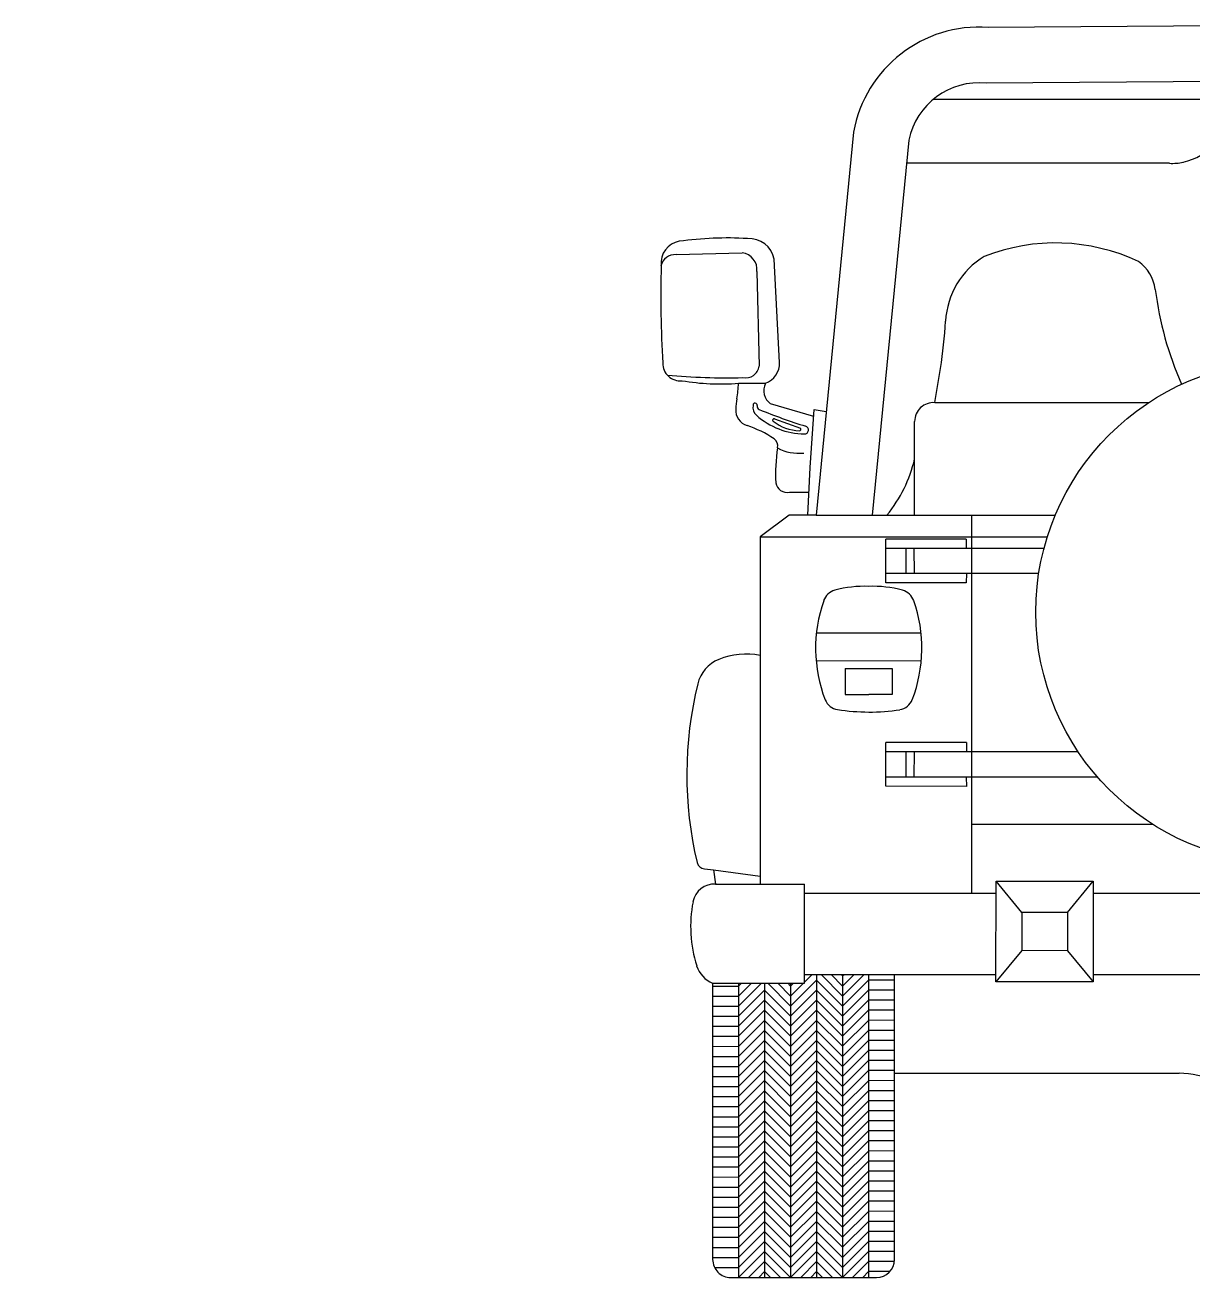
# Model space of a CAD drawing. Header units: metres. Extents: x 668617 to 675126, y 2286318 to 2293677.
# Drawn here: x 672276.561 to 672278.221, y 2287822.549 to 2287824.333 of the extents above; entities that cross this region are included whole.
import ezdxf

# ---------------------------------------------------------------- set-up
doc = ezdxf.new("R2010")
doc.units = ezdxf.units.M
doc.header["$MEASUREMENT"] = 0
doc.layers.add('0 BLOQUES', color=251, linetype='Continuous', lineweight=0)
doc.layers.add('DMTG_SECCIONES_VIALES', color=250, linetype='Continuous')
doc.styles.get("Standard").update_dxf_attribs({"font": 'arial.ttf'})
doc.dimstyles.get("Standard").update_dxf_attribs({"dimtxt": 0.18, "dimasz": 0.18, "dimexe": 0.18, "dimexo": 0.0625, "dimgap": 0.09, "dimtad": 0, "dimtih": 1, "dimtoh": 1, "dimdec": 4, "dimzin": 0, "dimdsep": 46, "dimtxsty": 'Standard', "dimcen": 0.09, "dimadec": 0, "dimazin": 0, "dimtfac": 1, "dimtdec": 4, "dimtofl": 0, "dimtmove": 0, "dimatfit": 3, "dimfxl": 1, "dimtolj": 1, "dimtzin": 0, "dimarcsym": 0})

# ---------------------------------------------------------------- blocks, each defined once
blk = doc.blocks.new('jjep')
at = {"layer": '0 BLOQUES', "lineweight": 0}
for p, q in [((-0.7108, 1.7999), (-1.1831, 1.808)), ((-0.7108, 1.7999), (-1.1831, 1.808)), ((-0.7121, 1.7207), (-1.1879, 1.7288)), ((-0.7121, 1.7207), (-1.1879, 1.7288)), ((-1.2633, 1.7078), (-0.8511, 1.6979)), ((-1.2633, 1.7078), (-0.8511, 1.6979)), ((-1.3784, 1.6634), (-1.4446, 1.1199)), ((-1.3784, 1.6634), (-1.4446, 1.1199)), ((-1.3001, 1.6502), (-1.3649, 1.118)), ((-1.3001, 1.6502), (-1.3649, 1.118)), ((-0.93, 1.6084), (-1.3041, 1.6174)), ((-0.93, 1.6084), (-1.3041, 1.6174)), ((-1.6348, 1.4953), (-1.5411, 1.4956)), ((-1.6348, 1.4953), (-1.5411, 1.4956)), ((-1.4915, 1.3384), (-1.4954, 1.4854)), ((-1.4915, 1.3384), (-1.4954, 1.4854)), ((-1.5205, 1.4687), (-1.5207, 1.3339)), ((-1.5205, 1.4687), (-1.5207, 1.3339)), ((-1.2719, 1.2759), (-1.2628, 1.3244)), ((-1.2719, 1.2759), (-1.2628, 1.3244)), ((-1.5505, 1.3102), (-1.5122, 1.3093)), ((-1.5505, 1.3102), (-1.5122, 1.3093)), ((-1.4447, 1.2605), (-1.5056, 1.2798)), ((-1.4447, 1.2605), (-1.5056, 1.2798)), ((-1.4515, 1.188), (-1.4438, 1.2701)), ((-1.4515, 1.188), (-1.4438, 1.2701)), ((-1.4438, 1.2701), (-1.4267, 1.2668)), ((-1.4438, 1.2701), (-1.4267, 1.2668)), ((-1.2719, 1.2759), (-0.968, 1.2686)), ((-1.2719, 1.2759), (-0.968, 1.2686)), ((-1.5005, 1.2585), (-1.464, 1.2441)), ((-1.5005, 1.2585), (-1.464, 1.2441)), ((-1.3045, 1.1166), (-1.3013, 1.2499)), ((-1.3045, 1.1166), (-1.3013, 1.2499)), ((-1.4564, 1.1202), (-1.4515, 1.188)), ((-1.4564, 1.1202), (-1.4515, 1.188)), ((-1.4817, 1.1537), (-1.454, 1.153)), ((-1.4817, 1.1537), (-1.454, 1.153)), ((-1.483, 1.1208), (-1.5249, 1.091)), ((-1.483, 1.1208), (-1.5249, 1.091)), ((-1.4446, 1.1199), (-1.483, 1.1208)), ((-1.4446, 1.1199), (-1.483, 1.1208)), ((-1.4446, 1.1199), (-1.1045, 1.1118)), ((-1.4446, 1.1199), (-1.1045, 1.1118)), ((-1.2236, 1.1146), (-1.2365, 0.5773)), ((-1.2236, 1.1146), (-1.2365, 0.5773)), ((-1.5249, 1.091), (-1.5289, 0.9223)), ((-1.5249, 1.091), (-1.5289, 0.9223)), ((-1.5249, 1.091), (-1.1165, 1.0812)), ((-1.5249, 1.091), (-1.1165, 1.0812)), ((-1.3478, 1.0212), (-1.3463, 1.0835)), ((-1.3478, 1.0212), (-1.3463, 1.0835)), ((-1.2318, 1.0807), (-1.3463, 1.0835)), ((-1.2318, 1.0807), (-1.3463, 1.0835)), ((-1.2318, 1.0807), (-1.2321, 1.0675)), ((-1.2318, 1.0807), (-1.2321, 1.0675)), ((-1.1216, 1.0649), (-1.3466, 1.0703)), ((-1.1216, 1.0649), (-1.3466, 1.0703)), ((-1.3186, 1.0338), (-1.3178, 1.0696)), ((-1.3186, 1.0338), (-1.3178, 1.0696)), ((-1.3069, 1.0335), (-1.3061, 1.0693)), ((-1.3069, 1.0335), (-1.3061, 1.0693)), ((-1.2333, 1.0185), (-1.3478, 1.0212)), ((-1.2333, 1.0185), (-1.3478, 1.0212)), ((-1.13, 1.0292), (-1.3474, 1.0344)), ((-1.13, 1.0292), (-1.3474, 1.0344)), ((-1.2329, 1.0317), (-1.2333, 1.0185)), ((-1.2329, 1.0317), (-1.2333, 1.0185)), ((-1.2994, 0.9486), (-1.4483, 0.9522)), ((-1.2994, 0.9486), (-1.4483, 0.9522)), ((-1.5289, 0.9223), (-1.5367, 0.5967)), ((-1.5289, 0.9223), (-1.5367, 0.5967)), ((-1.3001, 0.9088), (-1.4496, 0.9124)), ((-1.3001, 0.9088), (-1.4496, 0.9124)), ((-1.4087, 0.9007), (-1.4096, 0.8636)), ((-1.4087, 0.9007), (-1.4096, 0.8636)), ((-1.4087, 0.9007), (-1.3415, 0.8991)), ((-1.4087, 0.9007), (-1.3415, 0.8991)), ((-1.3415, 0.8991), (-1.3424, 0.862)), ((-1.3415, 0.8991), (-1.3424, 0.862)), ((-1.4096, 0.8636), (-1.376, 0.8628)), ((-1.4096, 0.8636), (-1.376, 0.8628)), ((-1.3424, 0.862), (-1.376, 0.8628)), ((-1.3424, 0.862), (-1.376, 0.8628)), ((-1.3547, 0.7317), (-1.3532, 0.7939)), ((-1.3547, 0.7317), (-1.3532, 0.7939)), ((-1.2387, 0.7912), (-1.3532, 0.7939)), ((-1.2387, 0.7912), (-1.3532, 0.7939)), ((-1.2387, 0.7912), (-1.239, 0.778)), ((-1.2387, 0.7912), (-1.239, 0.778)), ((-1.0798, 0.7742), (-1.3535, 0.7807)), ((-1.0798, 0.7742), (-1.3535, 0.7807)), ((-1.3256, 0.7442), (-1.3247, 0.78)), ((-1.3256, 0.7442), (-1.3247, 0.78)), ((-1.3139, 0.7439), (-1.313, 0.7797)), ((-1.3139, 0.7439), (-1.313, 0.7797)), ((-1.2402, 0.7289), (-1.3547, 0.7317)), ((-1.2402, 0.7289), (-1.3547, 0.7317)), ((-1.0533, 0.7377), (-1.3544, 0.7449)), ((-1.0533, 0.7377), (-1.3544, 0.7449)), ((-1.2399, 0.7422), (-1.2402, 0.7289)), ((-1.2399, 0.7422), (-1.2402, 0.7289)), ((-1.2341, 0.675), (-0.9769, 0.6688)), ((-1.2341, 0.675), (-0.9769, 0.6688)), ((-1.6155, 0.6207), (-1.6025, 0.6186)), ((-1.6155, 0.6207), (-1.6025, 0.6186)), ((-1.6025, 0.6186), (-1.6002, 0.5983)), ((-1.6025, 0.6186), (-1.5365, 0.608)), ((-1.6025, 0.6186), (-1.6002, 0.5983)), ((-1.6025, 0.6186), (-1.5365, 0.608)), ((-1.6002, 0.5983), (-1.4736, 0.5952)), ((-1.6002, 0.5983), (-1.4736, 0.5952)), ((-1.477, 0.4544), (-1.4736, 0.5952)), ((-1.477, 0.4544), (-1.4736, 0.5952)), ((-1.2047, 0.4496), (-1.2012, 0.5931)), ((-1.2047, 0.4496), (-1.2012, 0.5931)), ((-1.2012, 0.5931), (-1.0629, 0.5898)), ((-1.1658, 0.5477), (-1.2012, 0.5931)), ((-1.2012, 0.5931), (-1.0629, 0.5898)), ((-1.1658, 0.5477), (-1.2012, 0.5931)), ((-1.1005, 0.5461), (-1.0629, 0.5898)), ((-1.1005, 0.5461), (-1.0629, 0.5898)), ((-1.0629, 0.5898), (-1.0664, 0.4463)), ((-1.0629, 0.5898), (-1.0664, 0.4463)), ((-1.4739, 0.5825), (-1.2017, 0.576)), ((-1.4739, 0.5825), (-1.2017, 0.576)), ((-1.0634, 0.5727), (-0.7404, 0.5649)), ((-1.0634, 0.5727), (-0.7404, 0.5649)), ((-1.1658, 0.5477), (-1.1671, 0.4933)), ((-1.1658, 0.5477), (-1.1671, 0.4933)), ((-1.1005, 0.5461), (-1.1658, 0.5477)), ((-1.1005, 0.5461), (-1.1658, 0.5477)), ((-1.1005, 0.5461), (-1.1018, 0.4917)), ((-1.1005, 0.5461), (-1.1018, 0.4917)), ((-1.1671, 0.4933), (-1.2047, 0.4496)), ((-1.1671, 0.4933), (-1.2047, 0.4496)), ((-1.1018, 0.4917), (-1.1671, 0.4933)), ((-1.1018, 0.4917), (-1.1671, 0.4933)), ((-1.1018, 0.4917), (-1.0664, 0.4463)), ((-1.1018, 0.4917), (-1.0664, 0.4463)), ((-1.477, 0.456), (-1.466, 0.4664)), ((-1.477, 0.456), (-1.466, 0.4664)), ((-1.4767, 0.4667), (-1.2044, 0.4601)), ((-1.4767, 0.4667), (-1.2044, 0.4601)), ((-1.4596, 0.4663), (-1.47, 0.0352)), ((-1.4596, 0.4663), (-1.47, 0.0352)), ((-1.4234, 0.4348), (-1.4533, 0.4661)), ((-1.4234, 0.4348), (-1.4533, 0.4661)), ((-1.423, 0.4491), (-1.439, 0.4658)), ((-1.423, 0.4491), (-1.439, 0.4658)), ((-1.4227, 0.4654), (-1.433, 0.0344)), ((-1.4227, 0.4654), (-1.433, 0.0344)), ((-1.4227, 0.4634), (-1.4247, 0.4654)), ((-1.4227, 0.4634), (-1.4247, 0.4654)), ((-1.4234, 0.4348), (-1.392, 0.4646)), ((-1.4234, 0.4348), (-1.392, 0.4646)), ((-1.423, 0.4491), (-1.4063, 0.465)), ((-1.423, 0.4491), (-1.4063, 0.465)), ((-1.4227, 0.4634), (-1.4206, 0.4653)), ((-1.4227, 0.4634), (-1.4206, 0.4653)), ((-1.3857, 0.4645), (-1.396, 0.0335)), ((-1.3857, 0.4645), (-1.396, 0.0335)), ((-1.6078, 0.4575), (-1.6173, 0.0645)), ((-1.6078, 0.4575), (-1.6173, 0.0645)), ((-1.6078, 0.4575), (-1.477, 0.4544)), ((-1.6078, 0.4575), (-1.477, 0.4544)), ((-1.6077, 0.4535), (-1.571, 0.4526)), ((-1.6077, 0.4535), (-1.571, 0.4526)), ((-1.5709, 0.4566), (-1.5809, 0.0379)), ((-1.5709, 0.4566), (-1.5809, 0.0379)), ((-1.5716, 0.424), (-1.5382, 0.4558)), ((-1.5716, 0.424), (-1.5382, 0.4558)), ((-1.5713, 0.4383), (-1.5525, 0.4562)), ((-1.5713, 0.4383), (-1.5525, 0.4562)), ((-1.571, 0.4526), (-1.5668, 0.4565)), ((-1.571, 0.4526), (-1.5668, 0.4565)), ((-1.5339, 0.4557), (-1.5439, 0.037)), ((-1.5339, 0.4557), (-1.5439, 0.037)), ((-1.4977, 0.4222), (-1.5295, 0.4556)), ((-1.4977, 0.4222), (-1.5295, 0.4556)), ((-1.4973, 0.4365), (-1.5152, 0.4553)), ((-1.4973, 0.4365), (-1.5152, 0.4553)), ((-1.4969, 0.4548), (-1.5069, 0.0361)), ((-1.4969, 0.4548), (-1.5069, 0.0361)), ((-1.497, 0.4508), (-1.5009, 0.4549)), ((-1.497, 0.4508), (-1.5009, 0.4549)), ((-1.4977, 0.4222), (-1.4598, 0.4583)), ((-1.4977, 0.4222), (-1.4598, 0.4583)), ((-1.4973, 0.4365), (-1.4786, 0.4544)), ((-1.4973, 0.4365), (-1.4786, 0.4544)), ((-1.497, 0.4508), (-1.4929, 0.4548)), ((-1.497, 0.4508), (-1.4929, 0.4548)), ((-1.4237, 0.4205), (-1.4598, 0.4583)), ((-1.4237, 0.4205), (-1.4598, 0.4583)), ((-1.4237, 0.4205), (-1.3859, 0.4565)), ((-1.4237, 0.4205), (-1.3859, 0.4565)), ((-1.3491, 0.4557), (-1.3859, 0.4565)), ((-1.3491, 0.4557), (-1.3859, 0.4565)), ((-1.3521, 0.3234), (-1.3487, 0.4636)), ((-1.3521, 0.3234), (-1.3487, 0.4636)), ((-1.0664, 0.4463), (-1.2047, 0.4496)), ((-1.0664, 0.4463), (-1.2047, 0.4496)), ((-1.0661, 0.4568), (-0.7431, 0.4491)), ((-1.0661, 0.4568), (-0.7431, 0.4491)), ((-1.6081, 0.4392), (-1.5713, 0.4383)), ((-1.6081, 0.4392), (-1.5713, 0.4383)), ((-1.5723, 0.3954), (-1.5345, 0.4315)), ((-1.5723, 0.3954), (-1.5345, 0.4315)), ((-1.572, 0.4097), (-1.5341, 0.4458)), ((-1.572, 0.4097), (-1.5341, 0.4458)), ((-1.4984, 0.3936), (-1.5345, 0.4315)), ((-1.4984, 0.3936), (-1.5345, 0.4315)), ((-1.498, 0.4079), (-1.5341, 0.4458)), ((-1.498, 0.4079), (-1.5341, 0.4458)), ((-1.4984, 0.3936), (-1.4605, 0.4297)), ((-1.4984, 0.3936), (-1.4605, 0.4297)), ((-1.498, 0.4079), (-1.4602, 0.444)), ((-1.498, 0.4079), (-1.4602, 0.444)), ((-1.4244, 0.3919), (-1.4605, 0.4297)), ((-1.4244, 0.3919), (-1.4605, 0.4297)), ((-1.4241, 0.4062), (-1.4602, 0.444)), ((-1.4241, 0.4062), (-1.4602, 0.444)), ((-1.4241, 0.4062), (-1.3862, 0.4422)), ((-1.4241, 0.4062), (-1.3862, 0.4422)), ((-1.3494, 0.4414), (-1.3862, 0.4422)), ((-1.3494, 0.4414), (-1.3862, 0.4422)), ((-1.6088, 0.4106), (-1.572, 0.4097)), ((-1.6088, 0.4106), (-1.572, 0.4097)), ((-1.6084, 0.4249), (-1.5716, 0.424)), ((-1.6084, 0.4249), (-1.5716, 0.424)), ((-1.5727, 0.3811), (-1.5348, 0.4172)), ((-1.5727, 0.3811), (-1.5348, 0.4172)), ((-1.4987, 0.3793), (-1.5348, 0.4172)), ((-1.4987, 0.3793), (-1.5348, 0.4172)), ((-1.4987, 0.3793), (-1.4608, 0.4154)), ((-1.4987, 0.3793), (-1.4608, 0.4154)), ((-1.4248, 0.3776), (-1.4608, 0.4154)), ((-1.4248, 0.3776), (-1.4608, 0.4154)), ((-1.4248, 0.3776), (-1.3869, 0.4136)), ((-1.4248, 0.3776), (-1.3869, 0.4136)), ((-1.4244, 0.3919), (-1.3865, 0.4279)), ((-1.4244, 0.3919), (-1.3865, 0.4279)), ((-1.3501, 0.4128), (-1.3869, 0.4136)), ((-1.3501, 0.4128), (-1.3869, 0.4136)), ((-1.3498, 0.4271), (-1.3865, 0.4279)), ((-1.3498, 0.4271), (-1.3865, 0.4279)), ((-1.6091, 0.3963), (-1.5723, 0.3954)), ((-1.6091, 0.3963), (-1.5723, 0.3954)), ((-1.573, 0.3668), (-1.5351, 0.4029)), ((-1.573, 0.3668), (-1.5351, 0.4029)), ((-1.4991, 0.365), (-1.5351, 0.4029)), ((-1.4991, 0.365), (-1.5351, 0.4029)), ((-1.4991, 0.365), (-1.4612, 0.4011)), ((-1.4991, 0.365), (-1.4612, 0.4011)), ((-1.4251, 0.3633), (-1.4612, 0.4011)), ((-1.4251, 0.3633), (-1.4612, 0.4011)), ((-1.4251, 0.3633), (-1.3872, 0.3993)), ((-1.4251, 0.3633), (-1.3872, 0.3993)), ((-1.3504, 0.3985), (-1.3872, 0.3993)), ((-1.3504, 0.3985), (-1.3872, 0.3993)), ((-1.6095, 0.382), (-1.5727, 0.3811)), ((-1.6095, 0.382), (-1.5727, 0.3811)), ((-1.5734, 0.3525), (-1.5355, 0.3886)), ((-1.5734, 0.3525), (-1.5355, 0.3886)), ((-1.4994, 0.3507), (-1.5355, 0.3886)), ((-1.4994, 0.3507), (-1.5355, 0.3886)), ((-1.4994, 0.3507), (-1.4615, 0.3868)), ((-1.4994, 0.3507), (-1.4615, 0.3868)), ((-1.4254, 0.349), (-1.4615, 0.3868)), ((-1.4254, 0.349), (-1.4615, 0.3868)), ((-1.4254, 0.349), (-1.3876, 0.385)), ((-1.4254, 0.349), (-1.3876, 0.385)), ((-1.3508, 0.3842), (-1.3876, 0.385)), ((-1.3508, 0.3842), (-1.3876, 0.385)), ((-1.6098, 0.3677), (-1.573, 0.3668)), ((-1.6098, 0.3677), (-1.573, 0.3668)), ((-1.574, 0.3239), (-1.5362, 0.36)), ((-1.574, 0.3239), (-1.5362, 0.36)), ((-1.5737, 0.3382), (-1.5358, 0.3743)), ((-1.5737, 0.3382), (-1.5358, 0.3743)), ((-1.5001, 0.3221), (-1.5362, 0.36)), ((-1.5001, 0.3221), (-1.5362, 0.36)), ((-1.4997, 0.3364), (-1.5358, 0.3743)), ((-1.4997, 0.3364), (-1.5358, 0.3743)), ((-1.5001, 0.3221), (-1.4622, 0.3582)), ((-1.5001, 0.3221), (-1.4622, 0.3582)), ((-1.4997, 0.3364), (-1.4619, 0.3725)), ((-1.4997, 0.3364), (-1.4619, 0.3725)), ((-1.4261, 0.3204), (-1.4622, 0.3582)), ((-1.4261, 0.3204), (-1.4622, 0.3582)), ((-1.4258, 0.3347), (-1.4619, 0.3725)), ((-1.4258, 0.3347), (-1.4619, 0.3725)), ((-1.4258, 0.3347), (-1.3879, 0.3707)), ((-1.4258, 0.3347), (-1.3879, 0.3707)), ((-1.3511, 0.3699), (-1.3879, 0.3707)), ((-1.3511, 0.3699), (-1.3879, 0.3707)), ((-1.6105, 0.3391), (-1.5737, 0.3382)), ((-1.6105, 0.3391), (-1.5737, 0.3382)), ((-1.6101, 0.3534), (-1.5734, 0.3525)), ((-1.6101, 0.3534), (-1.5734, 0.3525)), ((-1.5744, 0.3096), (-1.5365, 0.3457)), ((-1.5744, 0.3096), (-1.5365, 0.3457)), ((-1.5004, 0.3078), (-1.5365, 0.3457)), ((-1.5004, 0.3078), (-1.5365, 0.3457)), ((-1.5004, 0.3078), (-1.4626, 0.3439)), ((-1.5004, 0.3078), (-1.4626, 0.3439)), ((-1.4265, 0.3061), (-1.4626, 0.3439)), ((-1.4265, 0.3061), (-1.4626, 0.3439)), ((-1.4265, 0.3061), (-1.3886, 0.3421)), ((-1.4265, 0.3061), (-1.3886, 0.3421)), ((-1.4261, 0.3204), (-1.3883, 0.3564)), ((-1.4261, 0.3204), (-1.3883, 0.3564)), ((-1.3518, 0.3413), (-1.3886, 0.3421)), ((-1.3518, 0.3413), (-1.3886, 0.3421)), ((-1.3515, 0.3556), (-1.3883, 0.3564)), ((-1.3515, 0.3556), (-1.3883, 0.3564)), ((-1.6108, 0.3248), (-1.574, 0.3239)), ((-1.6108, 0.3248), (-1.574, 0.3239)), ((-1.5747, 0.2953), (-1.5369, 0.3314)), ((-1.5747, 0.2953), (-1.5369, 0.3314)), ((-1.5008, 0.2935), (-1.5369, 0.3314)), ((-1.5008, 0.2935), (-1.5369, 0.3314)), ((-1.5008, 0.2935), (-1.4629, 0.3296)), ((-1.5008, 0.2935), (-1.4629, 0.3296)), ((-1.4268, 0.2918), (-1.4629, 0.3296)), ((-1.4268, 0.2918), (-1.4629, 0.3296)), ((-1.4268, 0.2918), (-1.3889, 0.3278)), ((-1.4268, 0.2918), (-1.3889, 0.3278)), ((-1.3522, 0.327), (-1.3889, 0.3278)), ((-1.3522, 0.327), (-1.3889, 0.3278)), ((-1.3584, 0.0583), (-1.3521, 0.3234)), ((-1.3584, 0.0583), (-1.3521, 0.3234)), ((-1.3521, 0.3234), (-0.9472, 0.3137)), ((-1.3521, 0.3234), (-0.9472, 0.3137)), ((-1.6112, 0.3105), (-1.5744, 0.3096)), ((-1.6112, 0.3105), (-1.5744, 0.3096)), ((-1.5751, 0.281), (-1.5372, 0.3171)), ((-1.5751, 0.281), (-1.5372, 0.3171)), ((-1.5011, 0.2792), (-1.5372, 0.3171)), ((-1.5011, 0.2792), (-1.5372, 0.3171)), ((-1.5011, 0.2792), (-1.4632, 0.3153)), ((-1.5011, 0.2792), (-1.4632, 0.3153)), ((-1.4272, 0.2775), (-1.4632, 0.3153)), ((-1.4272, 0.2775), (-1.4632, 0.3153)), ((-1.4272, 0.2775), (-1.3893, 0.3135)), ((-1.4272, 0.2775), (-1.3893, 0.3135)), ((-1.3525, 0.3127), (-1.3893, 0.3135)), ((-1.3525, 0.3127), (-1.3893, 0.3135)), ((-1.6115, 0.2962), (-1.5747, 0.2953)), ((-1.6115, 0.2962), (-1.5747, 0.2953)), ((-1.5758, 0.2524), (-1.5379, 0.2885)), ((-1.5758, 0.2524), (-1.5379, 0.2885)), ((-1.5754, 0.2667), (-1.5375, 0.3028)), ((-1.5754, 0.2667), (-1.5375, 0.3028)), ((-1.5018, 0.2506), (-1.5379, 0.2885)), ((-1.5018, 0.2506), (-1.5379, 0.2885)), ((-1.5015, 0.2649), (-1.5375, 0.3028)), ((-1.5015, 0.2649), (-1.5375, 0.3028)), ((-1.5018, 0.2506), (-1.4639, 0.2867)), ((-1.5018, 0.2506), (-1.4639, 0.2867)), ((-1.5015, 0.2649), (-1.4636, 0.301)), ((-1.5015, 0.2649), (-1.4636, 0.301)), ((-1.4278, 0.2489), (-1.4639, 0.2867)), ((-1.4278, 0.2489), (-1.4639, 0.2867)), ((-1.4275, 0.2632), (-1.4636, 0.301)), ((-1.4275, 0.2632), (-1.4636, 0.301)), ((-1.4275, 0.2632), (-1.3896, 0.2992)), ((-1.4275, 0.2632), (-1.3896, 0.2992)), ((-1.3528, 0.2984), (-1.3896, 0.2992)), ((-1.3528, 0.2984), (-1.3896, 0.2992)), ((-1.6119, 0.2819), (-1.5751, 0.281)), ((-1.6119, 0.2819), (-1.5751, 0.281)), ((-1.5761, 0.2381), (-1.5382, 0.2742)), ((-1.5761, 0.2381), (-1.5382, 0.2742)), ((-1.5021, 0.2363), (-1.5382, 0.2742)), ((-1.5021, 0.2363), (-1.5382, 0.2742)), ((-1.5021, 0.2363), (-1.4643, 0.2724)), ((-1.5021, 0.2363), (-1.4643, 0.2724)), ((-1.4282, 0.2346), (-1.4643, 0.2724)), ((-1.4282, 0.2346), (-1.4643, 0.2724)), ((-1.4282, 0.2346), (-1.3903, 0.2706)), ((-1.4282, 0.2346), (-1.3903, 0.2706)), ((-1.4278, 0.2489), (-1.39, 0.2849)), ((-1.4278, 0.2489), (-1.39, 0.2849)), ((-1.3535, 0.2698), (-1.3903, 0.2706)), ((-1.3535, 0.2698), (-1.3903, 0.2706)), ((-1.3532, 0.2841), (-1.39, 0.2849)), ((-1.3532, 0.2841), (-1.39, 0.2849)), ((-1.6125, 0.2533), (-1.5758, 0.2524)), ((-1.6125, 0.2533), (-1.5758, 0.2524)), ((-1.6122, 0.2676), (-1.5754, 0.2667)), ((-1.6122, 0.2676), (-1.5754, 0.2667)), ((-1.5764, 0.2238), (-1.5386, 0.2599)), ((-1.5764, 0.2238), (-1.5386, 0.2599)), ((-1.5025, 0.222), (-1.5386, 0.2599)), ((-1.5025, 0.222), (-1.5386, 0.2599)), ((-1.5025, 0.222), (-1.4646, 0.2581)), ((-1.5025, 0.222), (-1.4646, 0.2581)), ((-1.4285, 0.2203), (-1.4646, 0.2581)), ((-1.4285, 0.2203), (-1.4646, 0.2581)), ((-1.4285, 0.2203), (-1.3907, 0.2563)), ((-1.4285, 0.2203), (-1.3907, 0.2563)), ((-1.3539, 0.2555), (-1.3907, 0.2563)), ((-1.3539, 0.2555), (-1.3907, 0.2563)), ((-1.6129, 0.239), (-1.5761, 0.2381)), ((-1.6129, 0.239), (-1.5761, 0.2381)), ((-1.5768, 0.2095), (-1.5389, 0.2456)), ((-1.5768, 0.2095), (-1.5389, 0.2456)), ((-1.5028, 0.2077), (-1.5389, 0.2456)), ((-1.5028, 0.2077), (-1.5389, 0.2456)), ((-1.5028, 0.2077), (-1.465, 0.2438)), ((-1.5028, 0.2077), (-1.465, 0.2438)), ((-1.4289, 0.206), (-1.465, 0.2438)), ((-1.4289, 0.206), (-1.465, 0.2438)), ((-1.4289, 0.206), (-1.391, 0.242)), ((-1.4289, 0.206), (-1.391, 0.242)), ((-1.3542, 0.2412), (-1.391, 0.242)), ((-1.3542, 0.2412), (-1.391, 0.242)), ((-1.6132, 0.2247), (-1.5764, 0.2238)), ((-1.6132, 0.2247), (-1.5764, 0.2238)), ((-1.5775, 0.1809), (-1.5396, 0.217)), ((-1.5775, 0.1809), (-1.5396, 0.217)), ((-1.5771, 0.1952), (-1.5393, 0.2313)), ((-1.5771, 0.1952), (-1.5393, 0.2313)), ((-1.5035, 0.1791), (-1.5396, 0.217)), ((-1.5035, 0.1791), (-1.5396, 0.217)), ((-1.5032, 0.1934), (-1.5393, 0.2313)), ((-1.5032, 0.1934), (-1.5393, 0.2313)), ((-1.5035, 0.1791), (-1.4656, 0.2152)), ((-1.5035, 0.1791), (-1.4656, 0.2152)), ((-1.5032, 0.1934), (-1.4653, 0.2295)), ((-1.5032, 0.1934), (-1.4653, 0.2295)), ((-1.4296, 0.1774), (-1.4656, 0.2152)), ((-1.4296, 0.1774), (-1.4656, 0.2152)), ((-1.4292, 0.1917), (-1.4653, 0.2295)), ((-1.4292, 0.1917), (-1.4653, 0.2295)), ((-1.4292, 0.1917), (-1.3913, 0.2277)), ((-1.4292, 0.1917), (-1.3913, 0.2277)), ((-1.3546, 0.2269), (-1.3913, 0.2277)), ((-1.3546, 0.2269), (-1.3913, 0.2277)), ((-1.6136, 0.2104), (-1.5768, 0.2095)), ((-1.6136, 0.2104), (-1.5768, 0.2095)), ((-1.5778, 0.1666), (-1.5399, 0.2027)), ((-1.5778, 0.1666), (-1.5399, 0.2027)), ((-1.5039, 0.1648), (-1.5399, 0.2027)), ((-1.5039, 0.1648), (-1.5399, 0.2027)), ((-1.5039, 0.1648), (-1.466, 0.2009)), ((-1.5039, 0.1648), (-1.466, 0.2009)), ((-1.4299, 0.1631), (-1.466, 0.2009)), ((-1.4299, 0.1631), (-1.466, 0.2009)), ((-1.4299, 0.1631), (-1.392, 0.1991)), ((-1.4299, 0.1631), (-1.392, 0.1991)), ((-1.4296, 0.1774), (-1.3917, 0.2134)), ((-1.4296, 0.1774), (-1.3917, 0.2134)), ((-1.3552, 0.1983), (-1.392, 0.1991)), ((-1.3552, 0.1983), (-1.392, 0.1991)), ((-1.3549, 0.2126), (-1.3917, 0.2134)), ((-1.3549, 0.2126), (-1.3917, 0.2134)), ((-1.6143, 0.1818), (-1.5775, 0.1809)), ((-1.6143, 0.1818), (-1.5775, 0.1809)), ((-1.6139, 0.1961), (-1.5771, 0.1952)), ((-1.6139, 0.1961), (-1.5771, 0.1952)), ((-1.5782, 0.1523), (-1.5403, 0.1884)), ((-1.5782, 0.1523), (-1.5403, 0.1884)), ((-1.5042, 0.1505), (-1.5403, 0.1884)), ((-1.5042, 0.1505), (-1.5403, 0.1884)), ((-1.5042, 0.1505), (-1.4663, 0.1866)), ((-1.5042, 0.1505), (-1.4663, 0.1866)), ((-1.4302, 0.1488), (-1.4663, 0.1866)), ((-1.4302, 0.1488), (-1.4663, 0.1866)), ((-1.4302, 0.1488), (-1.3924, 0.1848)), ((-1.4302, 0.1488), (-1.3924, 0.1848)), ((-1.3556, 0.184), (-1.3924, 0.1848)), ((-1.3556, 0.184), (-1.3924, 0.1848)), ((-1.6146, 0.1675), (-1.5778, 0.1666)), ((-1.6146, 0.1675), (-1.5778, 0.1666)), ((-1.5785, 0.138), (-1.5406, 0.1741)), ((-1.5785, 0.138), (-1.5406, 0.1741)), ((-1.5045, 0.1362), (-1.5406, 0.1741)), ((-1.5045, 0.1362), (-1.5406, 0.1741)), ((-1.5045, 0.1362), (-1.4667, 0.1723)), ((-1.5045, 0.1362), (-1.4667, 0.1723)), ((-1.4306, 0.1345), (-1.4667, 0.1723)), ((-1.4306, 0.1345), (-1.4667, 0.1723)), ((-1.4306, 0.1345), (-1.3927, 0.1705)), ((-1.4306, 0.1345), (-1.3927, 0.1705)), ((-1.3559, 0.1697), (-1.3927, 0.1705)), ((-1.3559, 0.1697), (-1.3927, 0.1705)), ((-1.6149, 0.1532), (-1.5782, 0.1523)), ((-1.6149, 0.1532), (-1.5782, 0.1523)), ((-1.5792, 0.1094), (-1.5413, 0.1455)), ((-1.5792, 0.1094), (-1.5413, 0.1455)), ((-1.5788, 0.1237), (-1.541, 0.1598)), ((-1.5788, 0.1237), (-1.541, 0.1598)), ((-1.5052, 0.1076), (-1.5413, 0.1455)), ((-1.5052, 0.1076), (-1.5413, 0.1455)), ((-1.5049, 0.1219), (-1.541, 0.1598)), ((-1.5049, 0.1219), (-1.541, 0.1598)), ((-1.5052, 0.1076), (-1.4674, 0.1437)), ((-1.5052, 0.1076), (-1.4674, 0.1437)), ((-1.5049, 0.1219), (-1.467, 0.158)), ((-1.5049, 0.1219), (-1.467, 0.158)), ((-1.4313, 0.1059), (-1.4674, 0.1437)), ((-1.4313, 0.1059), (-1.4674, 0.1437)), ((-1.4309, 0.1202), (-1.467, 0.158)), ((-1.4309, 0.1202), (-1.467, 0.158)), ((-1.4309, 0.1202), (-1.3931, 0.1562)), ((-1.4309, 0.1202), (-1.3931, 0.1562)), ((-1.3563, 0.1554), (-1.3931, 0.1562)), ((-1.3563, 0.1554), (-1.3931, 0.1562)), ((-1.6152, 0.1389), (-1.5785, 0.138)), ((-1.6152, 0.1389), (-1.5785, 0.138)), ((-1.5795, 0.0951), (-1.5417, 0.1312)), ((-1.5795, 0.0951), (-1.5417, 0.1312)), ((-1.5056, 0.0933), (-1.5417, 0.1312)), ((-1.5056, 0.0933), (-1.5417, 0.1312)), ((-1.5056, 0.0933), (-1.4677, 0.1294)), ((-1.5056, 0.0933), (-1.4677, 0.1294)), ((-1.4316, 0.0916), (-1.4677, 0.1294)), ((-1.4316, 0.0916), (-1.4677, 0.1294)), ((-1.4316, 0.0916), (-1.3937, 0.1276)), ((-1.4316, 0.0916), (-1.3937, 0.1276)), ((-1.4313, 0.1059), (-1.3934, 0.1419)), ((-1.4313, 0.1059), (-1.3934, 0.1419)), ((-1.357, 0.1268), (-1.3937, 0.1276)), ((-1.357, 0.1268), (-1.3937, 0.1276)), ((-1.3567, 0.1411), (-1.3934, 0.1419)), ((-1.3567, 0.1411), (-1.3934, 0.1419)), ((-1.6162, 0.1103), (-1.5792, 0.1094)), ((-1.6162, 0.1103), (-1.5792, 0.1094)), ((-1.6152, 0.1246), (-1.5788, 0.1237)), ((-1.6152, 0.1246), (-1.5788, 0.1237)), ((-1.5799, 0.0808), (-1.542, 0.1169)), ((-1.5799, 0.0808), (-1.542, 0.1169)), ((-1.5059, 0.079), (-1.542, 0.1169)), ((-1.5059, 0.079), (-1.542, 0.1169)), ((-1.5059, 0.079), (-1.468, 0.1151)), ((-1.5059, 0.079), (-1.468, 0.1151)), ((-1.432, 0.0773), (-1.468, 0.1151)), ((-1.432, 0.0773), (-1.468, 0.1151)), ((-1.432, 0.0773), (-1.3941, 0.1133)), ((-1.432, 0.0773), (-1.3941, 0.1133)), ((-1.3578, 0.1125), (-1.3941, 0.1133)), ((-1.3578, 0.1125), (-1.3941, 0.1133)), ((-1.6165, 0.096), (-1.5795, 0.0951)), ((-1.6165, 0.096), (-1.5795, 0.0951)), ((-1.5802, 0.0665), (-1.5423, 0.1026)), ((-1.5802, 0.0665), (-1.5423, 0.1026)), ((-1.5063, 0.0647), (-1.5423, 0.1026)), ((-1.5063, 0.0647), (-1.5423, 0.1026)), ((-1.5063, 0.0647), (-1.4684, 0.1008)), ((-1.5063, 0.0647), (-1.4684, 0.1008)), ((-1.4323, 0.063), (-1.4684, 0.1008)), ((-1.4323, 0.063), (-1.4684, 0.1008)), ((-1.4323, 0.063), (-1.3944, 0.099)), ((-1.4323, 0.063), (-1.3944, 0.099)), ((-1.3575, 0.0982), (-1.3944, 0.099)), ((-1.3575, 0.0982), (-1.3944, 0.099)), ((-1.6168, 0.0817), (-1.5799, 0.0808)), ((-1.6168, 0.0817), (-1.5799, 0.0808)), ((-1.5809, 0.0379), (-1.543, 0.074)), ((-1.5809, 0.0379), (-1.543, 0.074)), ((-1.5806, 0.0522), (-1.5427, 0.0883)), ((-1.5806, 0.0522), (-1.5427, 0.0883)), ((-1.5069, 0.0361), (-1.543, 0.074)), ((-1.5069, 0.0361), (-1.543, 0.074)), ((-1.5066, 0.0504), (-1.5427, 0.0883)), ((-1.5066, 0.0504), (-1.5427, 0.0883)), ((-1.5069, 0.0361), (-1.4691, 0.0722)), ((-1.5069, 0.0361), (-1.4691, 0.0722)), ((-1.5066, 0.0504), (-1.4687, 0.0865)), ((-1.5066, 0.0504), (-1.4687, 0.0865)), ((-1.433, 0.0344), (-1.4691, 0.0722)), ((-1.433, 0.0344), (-1.4691, 0.0722)), ((-1.4326, 0.0487), (-1.4687, 0.0865)), ((-1.4326, 0.0487), (-1.4687, 0.0865)), ((-1.4326, 0.0487), (-1.3948, 0.0847)), ((-1.4326, 0.0487), (-1.3948, 0.0847)), ((-1.3578, 0.0839), (-1.3948, 0.0847)), ((-1.3578, 0.0839), (-1.3948, 0.0847)), ((-1.6172, 0.0674), (-1.5802, 0.0665)), ((-1.6172, 0.0674), (-1.5802, 0.0665)), ((-1.5666, 0.0376), (-1.5434, 0.0597)), ((-1.5666, 0.0376), (-1.5434, 0.0597)), ((-1.5212, 0.0365), (-1.5434, 0.0597)), ((-1.5212, 0.0365), (-1.5434, 0.0597)), ((-1.4926, 0.0358), (-1.4694, 0.0579)), ((-1.4926, 0.0358), (-1.4694, 0.0579)), ((-1.4473, 0.0347), (-1.4694, 0.0579)), ((-1.4473, 0.0347), (-1.4694, 0.0579)), ((-1.433, 0.0344), (-1.3951, 0.0704)), ((-1.433, 0.0344), (-1.3951, 0.0704)), ((-1.4187, 0.034), (-1.3955, 0.0561)), ((-1.4187, 0.034), (-1.3955, 0.0561)), ((-1.3587, 0.0553), (-1.3955, 0.0561)), ((-1.3587, 0.0553), (-1.3955, 0.0561)), ((-1.3581, 0.0696), (-1.3951, 0.0704)), ((-1.3581, 0.0696), (-1.3951, 0.0704)), ((-1.6149, 0.053), (-1.5806, 0.0522)), ((-1.6149, 0.053), (-1.5806, 0.0522)), ((-1.5922, 0.0382), (-1.3847, 0.0332)), ((-1.5922, 0.0382), (-1.3847, 0.0332)), ((-1.5523, 0.0372), (-1.5437, 0.0454)), ((-1.5523, 0.0372), (-1.5437, 0.0454)), ((-1.5355, 0.0368), (-1.5437, 0.0454)), ((-1.5355, 0.0368), (-1.5437, 0.0454)), ((-1.4783, 0.0354), (-1.4698, 0.0436)), ((-1.4783, 0.0354), (-1.4698, 0.0436)), ((-1.4616, 0.035), (-1.4698, 0.0436)), ((-1.4616, 0.035), (-1.4698, 0.0436)), ((-1.4044, 0.0337), (-1.3958, 0.0418)), ((-1.4044, 0.0337), (-1.3958, 0.0418)), ((-1.3655, 0.0411), (-1.3958, 0.0418)), ((-1.3655, 0.0411), (-1.3958, 0.0418))]:
    blk.add_line(p, q, dxfattribs=at)
blk.add_circle((-0.7784, 0.9658), 0.3572, dxfattribs=at)
blk.add_circle((-0.7784, 0.9658), 0.3572, dxfattribs=at)
for centre, radius, start, end in [((-1.2001, 1.6268), 0.182, 84.646, 168.381), ((-1.2001, 1.6268), 0.182, 84.646, 168.381), ((-1.2001, 1.6268), 0.1027, 83.1956, 166.8319), ((-1.2001, 1.6268), 0.1027, 83.1956, 166.8319), ((-0.9301, 1.702), 0.0945, 282.1142, 347.153), ((-0.9301, 1.702), 0.0945, 282.1142, 347.153), ((-0.9239, 1.6733), 0.0651, 264.6596, 282.1142), ((-0.9239, 1.6733), 0.0651, 264.6596, 282.1142), ((-1.5734, 1.0167), 0.5007, 85.3565, 96.4955), ((-1.5734, 1.0167), 0.5007, 85.3565, 96.4955), ((-1.6255, 1.4835), 0.0311, 98.2948, 186.1026), ((-1.6255, 1.4835), 0.0311, 98.2948, 186.1026), ((-1.5317, 1.4789), 0.0369, 10.1344, 91.7697), ((-1.5317, 1.4789), 0.0369, 10.1344, 91.7697), ((-1.1015, 1.2225), 0.2766, 63.3249, 110.1362), ((-1.1015, 1.2225), 0.2766, 63.3249, 110.1362), ((-1.6371, 1.4751), 0.0203, 83.4682, 166.7496), ((-1.6371, 1.4751), 0.0203, 83.4682, 166.7496), ((-1.5443, 1.4718), 0.024, 352.438, 82.4034), ((-1.5443, 1.4718), 0.024, 352.438, 82.4034), ((-1.1396, 1.3829), 0.1146, 119.9271, 175.6043), ((-1.1396, 1.3829), 0.1146, 119.9271, 175.6043), ((-0.0882, 1.3978), 1.5704, 176.9924, 182.0528), ((-0.0882, 1.3978), 1.5704, 176.9924, 182.0528), ((-1.0113, 1.4238), 0.057, 5.6846, 53.5339), ((-1.0113, 1.4238), 0.057, 5.6846, 53.5339), ((-0.482, 1.4765), 0.4748, 185.6846, 202.6406), ((-0.482, 1.4765), 0.4748, 185.6846, 202.6406), ((-1.8717, 1.4391), 0.6196, 349.3299, 355.6043), ((-1.8717, 1.4391), 0.6196, 349.3299, 355.6043), ((-1.6329, 1.3404), 0.0247, 177.3172, 274.7092), ((-1.6329, 1.3404), 0.0247, 177.3172, 274.7092), ((-1.5221, 1.3382), 0.0306, 288.9711, 0.4007), ((-1.5221, 1.3382), 0.0306, 288.9711, 0.4007), ((-1.5409, 2.3362), 1.0182, 263.767, 269.8189), ((-1.5409, 2.3362), 1.0182, 263.767, 269.8189), ((-1.5397, 1.3367), 0.0192, 256.914, 351.5809), ((-1.5397, 1.3367), 0.0192, 256.914, 351.5809), ((-1.5684, 1.6346), 0.3249, 258.921, 273.1612), ((-1.5684, 1.6346), 0.3249, 258.921, 273.1612), ((-1.7201, 1.322), 0.17, 348.5481, 356.0162), ((-1.7201, 1.322), 0.17, 348.5481, 356.0162), ((-1.4923, 1.2982), 0.0227, 150.9553, 234.3898), ((-1.4923, 1.2982), 0.0227, 150.9553, 234.3898), ((-1.4424, 1.2658), 0.1133, 168.5481, 176.0163), ((-1.4424, 1.2658), 0.1133, 168.5481, 176.0163), ((-1.5318, 1.272), 0.0237, 176.0163, 250.4596), ((-1.5318, 1.272), 0.0237, 176.0163, 250.4596), ((-1.5157, 1.2751), 0.0152, 168.1657, 226.5951), ((-1.5157, 1.2751), 0.0152, 168.1657, 226.5951), ((-1.5277, 1.2786), 0.00293, 345.9761, 186.3018), ((-1.5277, 1.2786), 0.00293, 345.9761, 186.3018), ((-1.5199, 1.2766), 0.00503, 165.9761, 246.4161), ((-1.5199, 1.2766), 0.00503, 165.9761, 246.4161), ((-1.1909, 2.0303), 0.8273, 246.4161, 251.2808), ((-1.1909, 2.0303), 0.8273, 246.4161, 251.2808), ((-1.2745, 1.2492), 0.0268, 84.4426, 178.6268), ((-1.2745, 1.2492), 0.0268, 84.4426, 178.6268), ((-1.5917, 1.1032), 0.1554, 54.6752, 70.4596), ((-1.5917, 1.1032), 0.1554, 54.6752, 70.4596), ((-1.4546, 1.3398), 0.1041, 226.5951, 267.8814), ((-1.4546, 1.3398), 0.1041, 226.5951, 267.8814), ((-1.5013, 1.2566), 0.00204, 66.6941, 231.0346), ((-1.5013, 1.2566), 0.00204, 66.6941, 231.0346), ((-1.4602, 1.3074), 0.0673, 231.0501, 265.5265), ((-1.4602, 1.3074), 0.0673, 231.0501, 265.5265), ((-1.4655, 1.2425), 0.00218, 269.0728, 48.9717), ((-1.4655, 1.2425), 0.00218, 269.0728, 48.9717), ((-1.4583, 1.2414), 0.00563, 267.8814, 71.2808), ((-1.4583, 1.2414), 0.00563, 267.8814, 71.2808), ((-1.5088, 1.2202), 0.012, 343.7171, 54.6752), ((-1.5088, 1.2202), 0.012, 343.7171, 54.6752), ((-1.2264, 1.172), 0.2746, 170.6093, 181.0092), ((-1.2264, 1.172), 0.2746, 170.6093, 181.0092), ((-1.4646, 1.2767), 0.0683, 241.3682, 273.8137), ((-1.4646, 1.2767), 0.0683, 241.3682, 273.8137), ((-1.4918, 1.2451), 0.1953, 319.2063, 345.6469), ((-1.4918, 1.2451), 0.1953, 319.2063, 345.6469), ((-1.485, 1.1694), 0.0161, 187.9014, 282.0093), ((-1.485, 1.1694), 0.0161, 187.9014, 282.0093), ((-1.3824, 0.8597), 0.1574, 86.3323, 104.0442), ((-1.3824, 0.8597), 0.1574, 86.3323, 104.0442), ((-1.4149, 0.9897), 0.0235, 104.0442, 159.3057), ((-1.4149, 0.9897), 0.0235, 104.0442, 159.3057), ((-1.3698, 0.8594), 0.1574, 73.2094, 90.9212), ((-1.3698, 0.8594), 0.1574, 73.2094, 90.9212), ((-1.3311, 0.9877), 0.0235, 17.9478, 73.2094), ((-1.3311, 0.9877), 0.0235, 17.9478, 73.2094), ((-1.2456, 0.9257), 0.2044, 159.3057, 199.6382), ((-1.2456, 0.9257), 0.2044, 159.3057, 199.6382), ((-1.5031, 0.9319), 0.2044, 337.6153, 17.9478), ((-1.5031, 0.9319), 0.2044, 337.6153, 17.9478), ((-1.5703, 0.871), 0.0502, 110.8279, 164.9191), ((-1.5703, 0.871), 0.0502, 110.8279, 164.9191), ((-1.5513, 0.821), 0.1037, 77.5728, 110.8279), ((-1.5513, 0.821), 0.1037, 77.5728, 110.8279), ((-1.0919, 0.7421), 0.5457, 164.9191, 191.9017), ((-1.0919, 0.7421), 0.5457, 164.9191, 191.9017), ((-1.4169, 0.8646), 0.0225, 199.6382, 260.0637), ((-1.4169, 0.8646), 0.0225, 199.6382, 260.0637), ((-1.3683, 1.1422), 0.3043, 260.0637, 268.4465), ((-1.3683, 1.1422), 0.3043, 260.0637, 268.4465), ((-1.3702, 1.1422), 0.3043, 268.8071, 277.1898), ((-1.3702, 1.1422), 0.3043, 268.8071, 277.1898), ((-1.335, 0.8627), 0.0225, 277.1898, 337.6153), ((-1.335, 0.8627), 0.0225, 277.1898, 337.6153), ((-1.6148, 0.6319), 0.0112, 191.9017, 266.8151), ((-1.6148, 0.6319), 0.0112, 191.9017, 266.8151), ((-1.6029, 0.5676), 0.0308, 84.9792, 167.7268), ((-1.6029, 0.5676), 0.0308, 84.9792, 167.7268), ((-1.4503, 0.5344), 0.1869, 167.7268, 196.0355), ((-1.4503, 0.5344), 0.1869, 167.7268, 196.0355), ((-1.5919, 0.4937), 0.0396, 196.0355, 246.2875), ((-1.5919, 0.4937), 0.0396, 196.0355, 246.2875), ((-0.9584, 0.1529), 0.1612, 48.152, 86.0164), ((-0.9584, 0.1529), 0.1612, 48.152, 86.0164), ((-1.5915, 0.0639), 0.0257, 178.6268, 268.6268), ((-1.5915, 0.0639), 0.0257, 178.6268, 268.6268), ((-1.3841, 0.0589), 0.0257, 268.6268, 358.6268), ((-1.3841, 0.0589), 0.0257, 268.6268, 358.6268)]:
    blk.add_arc(centre, radius, start, end, dxfattribs=at)
blk = doc.blocks.new('_ArchTick')
at = {"color": 0, "linetype": 'ByBlock', "const_width": 0.15}
blk.add_lwpolyline([(-0.5, -0.5), (0.5, 0.5)], dxfattribs=at)
blk = doc.blocks.new('*D402')
at = {"layer": 'Defpoints', "color": 0, "transparency": 16777216}
for p in [(672246.3035, 2287822.7967), (672286.8035, 2287822.7967), (672286.8035, 2287820.242)]:
    blk.add_point(p, dxfattribs=at)
at = {"layer": 'DMTG_SECCIONES_VIALES', "color": 0, "lineweight": -2, "transparency": 16777216}
for p, q in [((672246.3035, 2287822.7342), (672246.3035, 2287820.062)), ((672286.8035, 2287822.7342), (672286.8035, 2287820.062)), ((672246.3035, 2287820.242), (672266.1565, 2287820.242)), ((672286.8035, 2287820.242), (672266.9506, 2287820.242))]:
    blk.add_line(p, q, dxfattribs=at)
at = {"layer": 'DMTG_SECCIONES_VIALES', "color": 0, "lineweight": -2, "transparency": 16777216, "xscale": 0.18, "yscale": 0.18, "zscale": 0.18, "rotation": 180}
blk.add_blockref('_ArchTick', (672246.3035, 2287820.242), dxfattribs=at)
at = {"layer": 'DMTG_SECCIONES_VIALES', "color": 0, "lineweight": -2, "transparency": 16777216, "xscale": 0.18, "yscale": 0.18, "zscale": 0.18}
blk.add_blockref('_ArchTick', (672286.8035, 2287820.242), dxfattribs=at)
at = {"layer": 'DMTG_SECCIONES_VIALES', "color": 0, "transparency": 16777216, "insert": (672266.5535, 2287820.242), "char_height": 0.18, "attachment_point": 5}
blk.add_mtext('\\A1;40.50', dxfattribs=at)

msp = doc.modelspace()

# ---------------------------------------------------------------- block references
at = {"layer": 'DMTG_SECCIONES_VIALES', "rotation": 1.373223755817814}
msp.add_blockref('jjep', (672279.15724, 2287822.55073), dxfattribs=at)
msp.add_blockref('jjep', (672279.15724, 2287822.55073), dxfattribs=at)

# ---------------------------------------------------------------- dimensions: what is measured, and where the dimension line sits
at = {"layer": 'DMTG_SECCIONES_VIALES'}
dim = msp.add_linear_dim(base=(672286.80355, 2287820.242), p1=(672246.30355, 2287822.79673), p2=(672286.80355, 2287822.79673), dimstyle='Standard', override={"dimdec": 2, "dimblk1": 'ArchTick', "dimblk2": 'ArchTick', "dimsah": 1}, dxfattribs=at)
dim.commit()
dim.dimension.update_dxf_attribs({"geometry": '*D402', "text_midpoint": (672266.55355, 2287820.242)})

doc.saveas('drawing.dxf')
